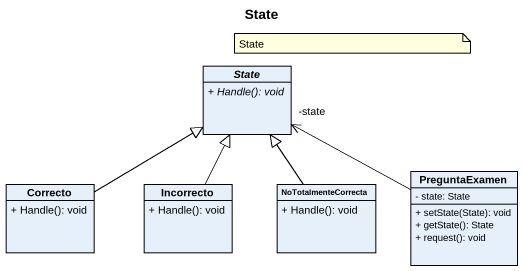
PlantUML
@startuml
title State
hide circle
hide empty members
skinparam classAttributeIconSize 0
abstract class "State" as State_ {
  {abstract} + Handle(): void
}
class Correcto {
  + Handle(): void
}
class Incorrecto {
  + Handle(): void
}
class NoTotalmenteCorrecta {
  + Handle(): void
}
class PreguntaExamen {
  - state: State
  + setState(State): void
  + getState(): State
  + request(): void
}
Correcto -up-|> State_
Incorrecto -up-|> State_
NoTotalmenteCorrecta -up-|> State_
PreguntaExamen -left-> "-state" State_
note as N1
  State
end note
@enduml
